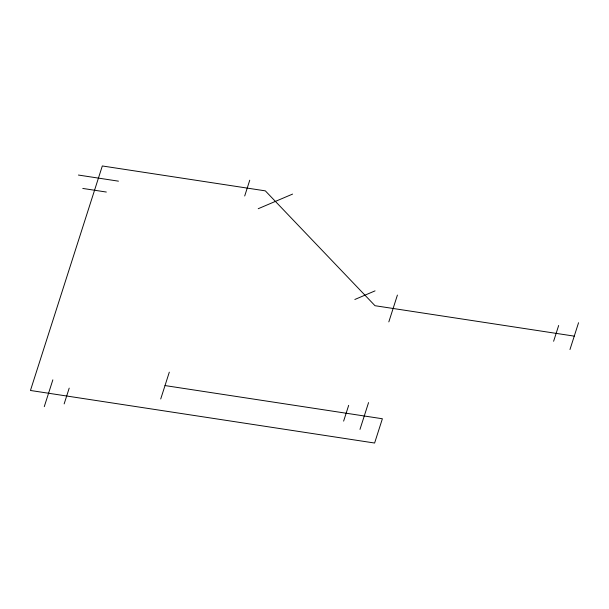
<?xml version="1.0" encoding="UTF-8"?>
<svg xmlns="http://www.w3.org/2000/svg" width="609" height="609" viewBox="0 0 609 609"><rect width="100%" height="100%" fill="white"/><g stroke="black" fill="none" stroke-linecap="round" stroke-linejoin="round"><path stroke-width="0.91" d="M44.274 406.652L52.854 379.833M64.151 403.896L69.205 388.123M160.723 398.979L169.31 372.16M244.704 195.984L249.751 180.211M343.628 421.116L348.675 405.343M388.824 321.887L397.411 295.068M359.972 429.406L368.559 402.587M553.619 341.261L558.666 325.48M569.963 349.543L578.55 322.724M258.216 208.72L292.594 194.081M354.834 299.483L375.053 290.866M78.416 175.049L118.45 181.162M82.778 188.44L106.324 192.041M574.257 336.138L375.007 305.71L265.341 190.861L102.32 165.968L30.45 390.476L374.611 443.032L382.383 418.756L165.016 385.566"/></g></svg>
